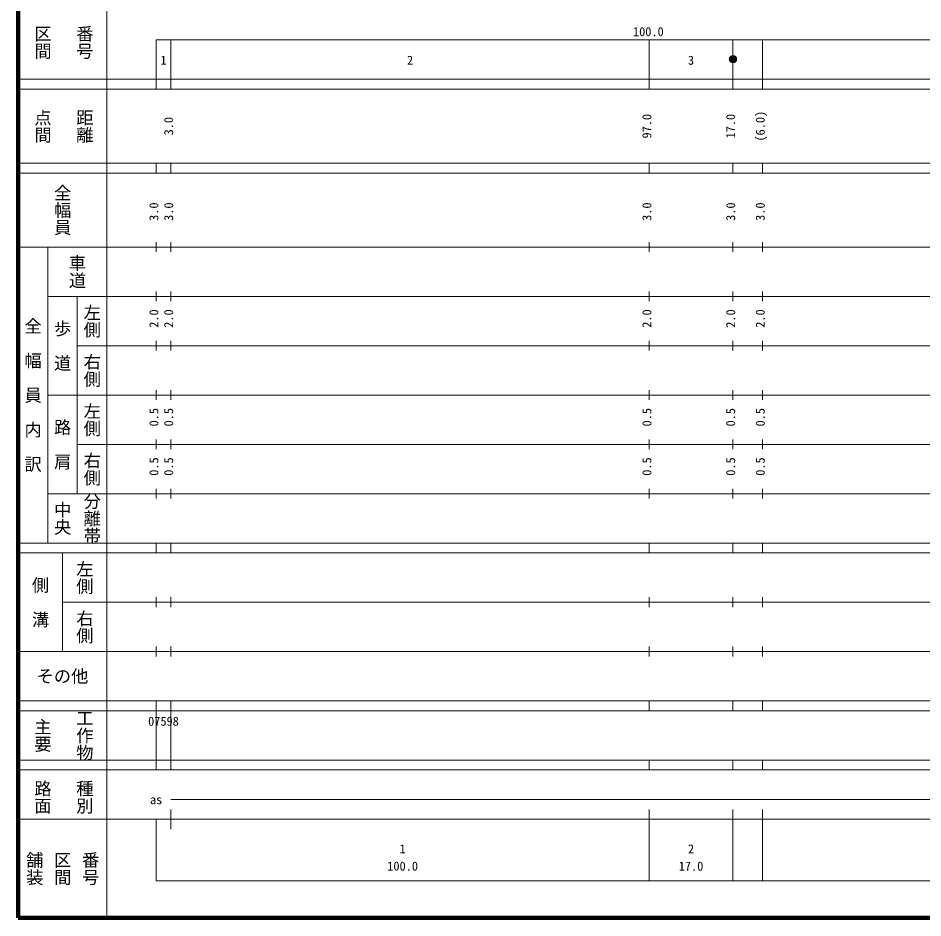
# Model space of a CAD drawing. Units: millimetres on the paper, enlarged 1000 times. Extents: x 40000 to 680000, y 20000 to 380000.
# Drawn here: x 40000 to 223535, y 20000 to 202409 of the extents above; entities that cross this region are included whole.
import ezdxf
from ezdxf.enums import TextEntityAlignment as Align

# ---------------------------------------------------------------- set-up
doc = ezdxf.new("R2010")
doc.units = ezdxf.units.MM
doc.header["$LTSCALE"] = 1000
doc.header["$PDMODE"] = 32
doc.header["$PDSIZE"] = 500
doc.layers.add('M-TTL', color=2, linetype='Continuous', lineweight=140)
doc.layers.add('M-TTL-BAND', color=7, linetype='Continuous', lineweight=13)
doc.styles.add('@ＭＳ ゴシック', font='')
doc.styles.add('ＭＳ ゴシック', font='')
doc.styles.get('@ＭＳ ゴシック').set_extended_font_data('@MS Gothic')
doc.styles.get('ＭＳ ゴシック').set_extended_font_data('MS Gothic')

msp = doc.modelspace()

# ---------------------------------------------------------------- linework, layer by layer
at = {"layer": 'M-TTL'}
for p, q in [((40000, 380000), (40000, 20000)), ((40000, 20000), (680000, 20000))]:
    msp.add_line(p, q, dxfattribs=at)
at = {"layer": 'M-TTL-BAND'}
for p, q in [((58000, 370000), (58000, 20000)), ((68000, 198000), (579000, 198000)), ((68000, 198000), (68000, 188000)), ((71000, 188000), (71000, 198000)), ((168000, 188000), (168000, 198000)), ((185000, 188000), (185000, 198000)), ((191000, 188000), (191000, 198000)), ((40000, 190000), (579000, 190000)), ((40000, 188000), (579000, 188000)), ((40000, 173000), (579000, 173000)), ((68000, 171000), (68000, 173000)), ((71000, 171000), (71000, 173000)), ((168000, 171000), (168000, 173000)), ((185000, 171000), (185000, 173000)), ((191000, 171000), (191000, 173000)), ((40000, 171000), (579000, 171000)), ((68000, 155000), (68000, 157000)), ((71000, 155000), (71000, 157000)), ((168000, 155000), (168000, 157000)), ((185000, 155000), (185000, 157000)), ((191000, 155000), (191000, 157000)), ((40000, 156000), (579000, 156000)), ((46000, 96000), (46000, 156000)), ((68000, 145000), (68000, 147000)), ((71000, 145000), (71000, 147000)), ((168000, 145000), (168000, 147000)), ((185000, 145000), (185000, 147000)), ((191000, 145000), (191000, 147000)), ((46000, 146000), (579000, 146000)), ((52000, 146000), (52000, 106000)), ((52000, 136000), (579000, 136000)), ((68000, 135000), (68000, 137000)), ((71000, 135000), (71000, 137000)), ((168000, 135000), (168000, 137000)), ((185000, 135000), (185000, 137000)), ((191000, 135000), (191000, 137000)), ((68000, 125000), (68000, 127000)), ((71000, 125000), (71000, 127000)), ((168000, 125000), (168000, 127000)), ((185000, 125000), (185000, 127000)), ((191000, 125000), (191000, 127000)), ((46000, 126000), (579000, 126000)), ((52000, 116000), (579000, 116000)), ((68000, 115000), (68000, 117000)), ((71000, 115000), (71000, 117000)), ((168000, 115000), (168000, 117000)), ((185000, 115000), (185000, 117000)), ((191000, 115000), (191000, 117000)), ((68000, 105000), (68000, 107000)), ((71000, 105000), (71000, 107000)), ((168000, 105000), (168000, 107000)), ((185000, 105000), (185000, 107000)), ((191000, 105000), (191000, 107000)), ((46000, 106000), (579000, 106000)), ((40000, 96000), (579000, 96000)), ((68000, 94000), (68000, 96000)), ((71000, 94000), (71000, 96000)), ((168000, 94000), (168000, 96000)), ((185000, 94000), (185000, 96000)), ((191000, 94000), (191000, 96000)), ((40000, 94000), (579000, 94000)), ((49000, 94000), (49000, 74000)), ((68000, 83000), (68000, 85000)), ((71000, 83000), (71000, 85000)), ((168000, 83000), (168000, 85000)), ((185000, 83000), (185000, 85000)), ((191000, 83000), (191000, 85000)), ((49000, 84000), (579000, 84000)), ((40000, 74000), (579000, 74000)), ((68000, 73000), (68000, 75000)), ((71000, 73000), (71000, 75000)), ((168000, 73000), (168000, 75000)), ((185000, 73000), (185000, 75000)), ((191000, 73000), (191000, 75000)), ((40000, 64000), (579000, 64000)), ((68000, 62000), (68000, 64000)), ((71000, 62000), (71000, 64000)), ((168000, 62000), (168000, 64000)), ((185000, 62000), (185000, 64000)), ((191000, 62000), (191000, 64000)), ((40000, 62000), (579000, 62000)), ((68000, 52000), (68000, 62000)), ((71000, 52000), (71000, 62000)), ((40000, 52000), (579000, 52000)), ((68000, 50000), (68000, 52000)), ((71000, 50000), (71000, 52000)), ((168000, 50000), (168000, 52000)), ((185000, 50000), (185000, 52000)), ((191000, 50000), (191000, 52000)), ((40000, 50000), (579000, 50000)), ((71000, 44000), (465294, 44000)), ((71000, 38000), (71000, 42000)), ((168000, 27500), (168000, 42000)), ((185000, 27500), (185000, 42000)), ((191000, 27500), (191000, 42000)), ((40000, 40000), (579000, 40000)), ((68000, 40000), (68000, 27500)), ((68000, 27500), (579000, 27500))]:
    msp.add_line(p, q, dxfattribs=at)
for radius in [750, 600, 450, 300, 150, 20]:
    msp.add_circle((185000, 194076), radius, dxfattribs=at)
msp.add_point((185000, 194076), dxfattribs=at)

# ---------------------------------------------------------------- texts
at = {"layer": 'M-TTL-BAND', "style": '@ＭＳ ゴシック'}
for s, p in [('区間', (45000, 197500)), ('番号', (53500, 197500)), ('点間', (45000, 180500)), ('距離', (53500, 180500)), ('全幅員', (49000, 163500)), ('車道', (52000, 151000)), ('左側', (55000, 141000)), ('全\u3000幅\u3000員\u3000内\u3000訳', (43000, 126000)), ('歩\u3000道', (49000, 136000)), ('右側', (55000, 131000)), ('左側', (55000, 121000)), ('路\u3000肩', (49000, 116000)), ('右側', (55000, 111000)), ('分離帯', (55000, 101000)), ('中央', (49000, 101000)), ('左側', (53500, 89000)), ('側\u3000溝', (44500, 84000)), ('右側', (53500, 79000)), ('工作物', (53500, 57000)), ('主要', (45000, 57000)), ('路面', (45000, 44500)), ('種別', (53500, 44500)), ('舗装', (43333, 30000)), ('区間', (49000, 30000)), ('番号', (54667, 30000))]:
    msp.add_text(s, height=2566, rotation=270, dxfattribs=at).set_placement(p, align=Align.MIDDLE_CENTER)
at = {"layer": 'M-TTL-BAND', "style": 'ＭＳ ゴシック'}
for s, p in [('100.0', (167844, 198195)), ('1', (69500, 192405)), ('2', (119500, 192405)), ('3', (176500, 192405)), ('as', (68000, 42500)), ('2', (176500, 32523)), ('1', (118000, 32523)), ('100.0', (118000, 29033)), ('17.0', (176500, 29033))]:
    msp.add_text(s, height=1833, dxfattribs=at).set_placement(p, align=Align.BOTTOM_CENTER)
for s, p in [('3.0', (72000, 180500)), ('97.0', (169000, 180500)), ('17.0', (186000, 180500)), ('(6.0)', (192000, 180500)), ('3.0', (69000, 163174)), ('3.0', (72000, 163174)), ('3.0', (169000, 163174)), ('3.0', (186000, 163174)), ('3.0', (192000, 163174)), ('2.0', (69000, 141500)), ('2.0', (72000, 141500)), ('2.0', (169000, 141500)), ('2.0', (186000, 141500)), ('2.0', (192000, 141500)), ('0.5', (69000, 121500)), ('0.5', (72000, 121500)), ('0.5', (169000, 121500)), ('0.5', (186000, 121500)), ('0.5', (192000, 121500)), ('0.5', (69000, 111500)), ('0.5', (72000, 111500)), ('0.5', (169000, 111500)), ('0.5', (186000, 111500)), ('0.5', (192000, 111500))]:
    msp.add_text(s, height=1833, rotation=90, dxfattribs=at).set_placement(p, align=Align.BOTTOM_CENTER)
msp.add_text('その他', height=2566, dxfattribs=at).set_placement((49000, 69000), align=Align.MIDDLE_CENTER)
msp.add_text('07598', height=1833, dxfattribs=at).set_placement((66375, 58405), align=Align.BOTTOM_LEFT)

doc.saveas('drawing.dxf')
